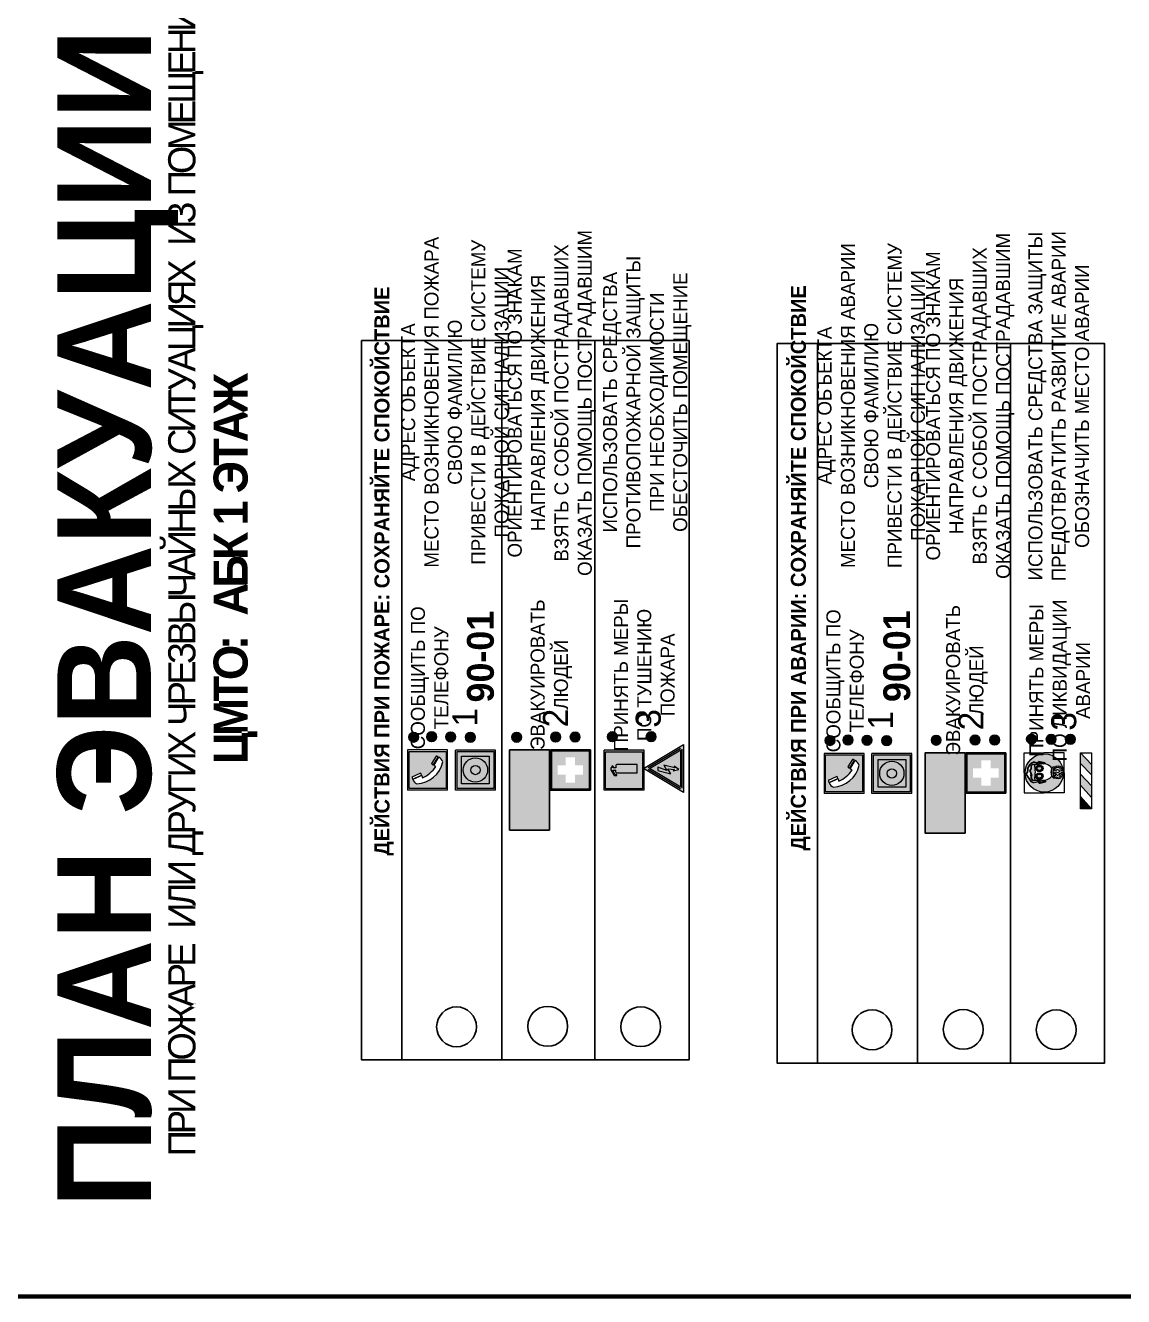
# Model space of a CAD drawing. Header units: millimetres. Extents: x 13810 to 67229, y 12374 to 21950.
# Drawn here: x 40323.4 to 40542.9, y 19087 to 19341 of the extents above; entities that cross this region are included whole.
import ezdxf

# ---------------------------------------------------------------- set-up
doc = ezdxf.new("R2010")
doc.units = ezdxf.units.MM
doc.styles.add('обычный', font='arial.ttf')

# ---------------------------------------------------------------- blocks, each defined once
blk = doc.blocks.new('A$C3E6D3DDE')
at = {"lineweight": 5}
h = blk.add_hatch(color=40, dxfattribs=at)
h.paths.add_polyline_path([(24.1, 1.45), (16.46, -11.35), (31.74, -11.35)])
h.paths.add_polyline_path([(24.09, -0.46), (30.03, -10.41), (18.14, -10.41)], flags=16)
h.paths.add_polyline_path([(24.54, -3.08), (23.41, -6.02), (25.13, -5.01), (24.33, -8.5), (24.82, -8.27), (23.79, -9.86), (23.4, -8.04), (23.8, -8.43), (24.04, -6.29), (22.39, -7.25), (23.44, -3.08)], flags=0)
h = blk.add_hatch(color=256, dxfattribs=at)
h.paths.add_polyline_path([(24.37, 0.03, 0.567511), (23.82, 0.03), (17.59, -10.4, 0.582454), (17.86, -10.88), (30.32, -10.88, 0.582149), (30.6, -10.4)])
h.paths.add_polyline_path([(24.09, -0.46), (18.14, -10.41), (30.03, -10.41)], flags=16)
h.paths.add_polyline_path([(24.54, -3.08), (23.41, -6.02), (25.13, -5.01), (24.33, -8.5), (24.82, -8.27), (23.79, -9.86), (23.4, -8.04), (23.8, -8.43), (24.04, -6.29), (22.39, -7.25), (23.44, -3.08)], flags=0)
h = blk.add_hatch(color=40, dxfattribs=at)
h.paths.add_polyline_path([(24.09, -0.46), (18.14, -10.41), (30.03, -10.41)])
h.paths.add_polyline_path([(24.82, -8.27), (23.79, -9.86), (23.4, -8.04), (23.8, -8.43), (24.04, -6.29), (22.39, -7.25), (23.44, -3.08), (24.54, -3.08), (23.41, -6.02), (25.13, -5.01), (24.33, -8.5)], flags=16)
at = {"color": 40, "lineweight": 5}
for p, q in [((16.46, -11.35), (24.1, 1.45)), ((24.1, 1.45), (31.74, -11.35))]:
    blk.add_line(p, q, dxfattribs=at)
at = {"lineweight": 5}
for p, q in [((17.59, -10.4), (23.82, 0.03)), ((24.37, 0.03), (30.6, -10.4)), ((18.14, -10.41), (24.09, -0.46)), ((23.44, -3.08), (22.39, -7.25)), ((23.41, -6.02), (24.54, -3.08)), ((24.54, -3.08), (23.44, -3.08)), ((24.09, -0.46), (30.03, -10.41)), ((22.39, -7.25), (24.04, -6.29)), ((23.8, -8.43), (23.4, -8.04)), ((23.4, -8.04), (23.79, -9.86)), ((25.13, -5.01), (23.41, -6.02)), ((24.04, -6.29), (23.8, -8.43)), ((24.33, -8.5), (25.13, -5.01)), ((17.86, -10.88), (30.32, -10.88)), ((18.14, -10.41), (30.03, -10.41)), ((23.79, -9.86), (24.82, -8.27)), ((24.82, -8.27), (24.33, -8.5))]:
    blk.add_line(p, q, dxfattribs=at)
at = {"color": 50, "lineweight": 5}
blk.add_line((31.74, -11.35), (16.46, -11.35), dxfattribs=at)
blk = doc.blocks.new('A$C456E1F9C')
at = {"lineweight": 5}
h = blk.add_hatch(color=242, dxfattribs=at)
h.paths.add_polyline_path([(0.51, -1.47), (0.51, -13.26), (12.29, -13.26), (12.29, -1.47)])
h.paths.add_polyline_path([(5.42, -4.95, -0.254479), (4.78, -5.4), (3.52, -2.53, -0.209735), (4.23, -2.4)], flags=16)
h.paths.add_polyline_path([(8.53, -8.6), (10.87, -10.17), (10.54, -10.76), (8.03, -9.13, -0.192251)], flags=16)
h.paths.add_polyline_path([(4.61, -5.49, 0.005518), (3.87, -5.72, 0.128647), (7.49, -10.01, 0.00809), (7.83, -9.33), (10.47, -10.97, -0.16736), (8.99, -12.25, -0.327862), (1.95, -3.95, -0.166952), (3.36, -2.62)], flags=16)
at = {"color": 242, "lineweight": 5}
for p, q in [((0, -13.77), (0, -0.97)), ((12.8, -0.97), (0, -0.97)), ((4.61, -5.49), (3.36, -2.62)), ((3.52, -2.53), (4.78, -5.4)), ((4.23, -2.4), (5.42, -4.95)), ((12.8, -13.77), (12.8, -0.97)), ((7.83, -9.33), (10.47, -10.97)), ((8.03, -9.13), (10.54, -10.76)), ((10.81, -10.12), (8.53, -8.6)), ((10.54, -10.76), (10.8, -10.3)), ((10.8, -10.3), (10.81, -10.12)), ((0, -13.77), (12.8, -13.77))]:
    blk.add_line(p, q, dxfattribs=at)
blk.add_lwpolyline([(0.51, -1.47), (12.29, -1.47), (12.29, -13.26), (0.51, -13.26)], close=True, dxfattribs=at)
for centre, radius, start, end in [((4.59, -5.34), 2.99, 114.2845, 152.1974), ((11.12, -3.31), 9.19, 183.9915, 256.6009), ((4.02, -3.27), 0.891, 76.3284, 123.7092), ((14.98, -39.1), 35.17, 107.1487, 108.4135), ((13.86, -0.94), 11.08, 205.5536, 234.8762), ((4.68, -4.59), 0.824, 276.9621, 334.0723), ((-13.31, 0.8), 23.44, 332.5487, 334.4027), ((8.94, -9.5), 0.989, 114.4092, 157.9388), ((7.87, -9.46), 3, 291.9291, 329.9329)]:
    blk.add_arc(centre, radius, start, end, dxfattribs=at)
blk = doc.blocks.new('A$C54414219')
at = {"true_color": 0xffffff}
h = blk.add_hatch(color=7, dxfattribs=at)
h.paths.add_polyline_path([(2.39, -9.45), (2.39, -18.3), (11.23, -18.3), (11.23, -9.45)], flags=0)
h.paths.add_polyline_path([(10.71, -13.87, -1), (2.92, -13.87, -1)], flags=0)
h.paths.add_polyline_path([(8.3, -13.87, -1), (5.33, -13.87, -1)], flags=0)
h.paths.add_polyline_path([(0.41, -7.47), (0.41, -20.27), (13.21, -20.27), (13.21, -7.47)])
h.paths.add_polyline_path([(0.92, -19.77), (12.71, -19.77), (12.71, -7.98), (0.92, -7.98)], flags=16)
h.paths.add_polyline_path([(11.23, -9.45), (11.23, -18.3), (2.39, -18.3), (2.39, -9.45)], flags=0)
at = {"lineweight": 5}
h = blk.add_hatch(color=242, dxfattribs=at)
h.paths.add_polyline_path([(12.71, -7.98), (0.92, -7.98), (0.92, -19.77), (12.71, -19.77)])
h.paths.add_polyline_path([(11.23, -18.3), (2.39, -18.3), (2.39, -9.45), (11.23, -9.45)], flags=16)
h.paths.add_polyline_path([(10.71, -13.87, -1), (2.92, -13.87, -1)], flags=0)
h.paths.add_polyline_path([(8.3, -13.87, -1), (5.33, -13.87, -1)], flags=0)
at = {"true_color": 0xffffff}
h = blk.add_hatch(color=7, dxfattribs=at)
h.paths.add_polyline_path([(2.39, -9.45), (2.39, -18.3), (11.23, -18.3), (11.23, -9.45)])
h.paths.add_polyline_path([(10.71, -13.87, -1), (2.92, -13.87, -1)], flags=16)
h.paths.add_polyline_path([(8.3, -13.87, -1), (5.33, -13.87, -1)], flags=0)
at = {"lineweight": 5}
h = blk.add_hatch(color=242, dxfattribs=at)
h.paths.add_polyline_path([(2.92, -13.87, 1), (10.71, -13.87, 1)])
h.paths.add_polyline_path([(8.3, -13.87, -1), (5.33, -13.87, -1)], flags=16)
at = {"color": 242, "lineweight": 5}
for p, q in [((0.41, -20.27), (0.41, -7.47)), ((0.41, -7.47), (13.21, -7.47)), ((0.41, -7.47), (13.21, -7.47)), ((13.21, -20.27), (13.21, -7.47)), ((0.41, -20.27), (13.21, -20.27))]:
    blk.add_line(p, q, dxfattribs=at)
for points in [[(0.92, -7.98), (12.71, -7.98), (12.71, -19.77), (0.92, -19.77)], [(2.39, -9.45), (11.23, -9.45), (11.23, -18.3), (2.39, -18.3)]]:
    blk.add_lwpolyline(points, close=True, dxfattribs=at)
for radius in [3.89, 1.49]:
    blk.add_circle((6.81, -13.87), radius, dxfattribs=at)
blk = doc.blocks.new('A$C32E8229D')
at = {"true_color": 0xffffff}
blk.add_hatch(color=7, dxfattribs=at).paths.add_polyline_path([(0, 0), (0, -8), (16, -8), (16, 0)])
h = blk.add_hatch(color=126)
h.paths.add_polyline_path([(0.2, -0.2), (15.8, -0.2), (15.8, -7.8), (0.2, -7.8)])
h.paths.add_polyline_path([(13.49, -2.05), (12.08, -2.05), (11.37, -2.63, 0.162397), (11.29, -2.84), (11.29, -3.63), (10.35, -3.63), (10.35, -4.05), (11.68, -4.05), (11.68, -3.48), (12.26, -4.28), (11.29, -5.1), (11.29, -6.78), (11.85, -6.78), (11.85, -5.44), (12.8, -4.64), (12.8, -5.94), (14.46, -5.94), (14.46, -5.39), (13.45, -5.39), (13.45, -3.97), (12.46, -2.59), (13.15, -2.59), (13.69, -3.34), (14.18, -3)], flags=16)
h.paths.add_polyline_path([(10.74, -1.82, 1), (11.8, -1.82, 1)], flags=16)
h.paths.add_polyline_path([(9.39, -3.59), (5.99, -3.59), (6.56, -3.03), (5.91, -3.03), (5.1, -3.83), (5.91, -4.64), (6.56, -4.64), (5.99, -4.09), (9.39, -4.09)], flags=16)
h.paths.add_polyline_path([(4.29, -1.08), (1.72, -1.08), (1.72, -6.6), (4.29, -6.6)], flags=16)
at = {"color": 126}
blk.add_lwpolyline([(16, -8), (0, -8), (0, 0), (16, 0)], close=True, dxfattribs=at)
blk = doc.blocks.new('A$C18900ED3')
h = blk.add_hatch(color=126)
h.paths.add_polyline_path([(-0.18, -0.18), (-7.02, -0.18), (-7.02, -7.02), (-0.18, -7.02)])
h.paths.add_polyline_path([(-5.89, -4.46), (-5.89, -2.77), (-4.46, -2.77), (-4.46, -1.31), (-2.77, -1.31), (-2.77, -2.77), (-1.33, -2.77), (-1.33, -4.46), (-2.77, -4.46), (-2.77, -5.89), (-4.46, -5.89), (-4.46, -4.46)], flags=16)
at = {"color": 126}
for p, q in [((-7.2, 0), (-7.2, -7.2)), ((0, 0), (-7.2, 0)), ((0, -7.2), (0, 0)), ((-7.02, -7.02), (-7.02, -0.18)), ((-7.02, -0.18), (-0.18, -0.18)), ((-0.18, -0.18), (-0.18, -7.02)), ((-7.2, -7.2), (0, -7.2)), ((-0.18, -7.02), (-7.02, -7.02))]:
    blk.add_line(p, q, dxfattribs=at)
blk = doc.blocks.new('A$C3AD82952')
at = {"true_color": 0xf5f5ff}
h = blk.add_hatch(color=7, dxfattribs=at)
h.dxf.hatch_style = 1
h.paths.add_polyline_path([(8.21, 8.73, 0.414214), (7.89, 9.05), (7.22, 9.05), (7.22, 9.92), (7.59, 9.92, 1), (7.57, 10.36), (7.22, 10.36), (7.22, 10.6), (6.43, 10.6), (6.43, 10.36), (6.01, 10.36), (4.74, 9.59), (4.74, 8.69), (4.98, 8.73), (4.98, 9.26), (6.12, 9.91), (6.43, 9.91), (6.43, 9.05), (5.76, 9.05, 0.414214), (5.44, 8.73), (5.44, 2.2), (8.21, 2.2)], flags=0)
h.paths.add_polyline_path([(12.8, 12.8), (0, 12.8), (0, 0), (12.8, 0)])
h.paths.add_polyline_path([(0.51, 12.29), (12.29, 12.29), (12.29, 0.51), (0.51, 0.51)], flags=16)
h.paths.add_polyline_path([(4.74, 9.59), (6.01, 10.36), (6.43, 10.36), (6.43, 10.6), (7.22, 10.6), (7.22, 10.36), (7.59, 10.36, -0.94586), (7.59, 9.92), (7.22, 9.92), (7.22, 9.05), (7.89, 9.05, -0.414214), (8.21, 8.73), (8.21, 2.2), (5.44, 2.2), (5.44, 8.73, -0.414214), (5.76, 9.05), (6.43, 9.05), (6.43, 9.91), (6.12, 9.91), (4.98, 9.26), (4.98, 8.73), (4.74, 8.69)], flags=0)
h = blk.add_hatch(color=242)
h.dxf.hatch_style = 1
h.paths.add_polyline_path([(12.29, 12.29), (0.51, 12.29), (0.51, 0.51), (12.29, 0.51)])
h.paths.add_polyline_path([(4.74, 8.69), (4.74, 9.59), (6.01, 10.36), (6.43, 10.36), (6.43, 10.6), (7.22, 10.6), (7.22, 10.36), (7.59, 10.36, -0.94586), (7.59, 9.92), (7.22, 9.92), (7.22, 9.05), (7.89, 9.05, -0.414214), (8.21, 8.73), (8.21, 2.2), (5.44, 2.2), (5.44, 8.73, -0.414214), (5.76, 9.05), (6.43, 9.05), (6.43, 9.91), (6.12, 9.91), (4.98, 9.26), (4.98, 8.73)], flags=16)
h = blk.add_hatch(color=7, dxfattribs=at)
h.dxf.hatch_style = 1
h.paths.add_polyline_path([(8.21, 8.73, 0.414214), (7.89, 9.05), (7.22, 9.05), (7.22, 9.92), (7.59, 9.92, 1), (7.57, 10.36), (7.22, 10.36), (7.22, 10.6), (6.43, 10.6), (6.43, 10.36), (6.01, 10.36), (4.74, 9.59), (4.74, 8.69), (4.98, 8.73), (4.98, 9.26), (6.12, 9.91), (6.43, 9.91), (6.43, 9.05), (5.76, 9.05, 0.414214), (5.44, 8.73), (5.44, 2.2), (8.21, 2.2)])
at = {"color": 242, "lineweight": 5}
for p, q in [((0, 0), (0, 12.8)), ((0, 12.8), (12.8, 12.8)), ((12.8, 0), (12.8, 12.8)), ((6.01, 10.36), (4.74, 9.59)), ((4.74, 9.59), (4.74, 8.69)), ((4.74, 8.69), (4.98, 8.73)), ((4.98, 9.26), (6.12, 9.91)), ((4.98, 8.73), (4.98, 9.26)), ((5.44, 2.2), (5.44, 8.73)), ((5.76, 9.05), (6.43, 9.05)), ((6.01, 10.36), (6.43, 10.36)), ((6.12, 9.91), (6.43, 9.91)), ((7.22, 10.6), (6.43, 10.6)), ((6.43, 10.6), (6.43, 10.36)), ((6.43, 9.91), (6.43, 9.05)), ((7.22, 10.36), (7.22, 10.6)), ((7.59, 10.36), (7.22, 10.36)), ((7.22, 9.05), (7.22, 9.92)), ((7.59, 9.92), (7.22, 9.92)), ((7.89, 9.05), (7.22, 9.05)), ((8.21, 2.2), (8.21, 8.73)), ((0, 0), (12.8, 0)), ((5.44, 2.2), (8.21, 2.2))]:
    blk.add_line(p, q, dxfattribs=at)
blk.add_lwpolyline([(0.51, 12.29), (12.29, 12.29), (12.29, 0.51), (0.51, 0.51)], close=True, dxfattribs=at)
for centre, radius, start, end in [((5.76, 8.73), 0.32, 90, 180), ((7.58, 10.14), 0.223, 273.1875, 86.8125), ((7.89, 8.73), 0.32, 0, 90)]:
    blk.add_arc(centre, radius, start, end, dxfattribs=at)
blk = doc.blocks.new('A$C38D26F80')
h = blk.add_hatch(color=5)
h.dxf.hatch_style = 1
h.paths.add_polyline_path([(-8.77, -4.48, 1), (-0.19, -4.48, 1)])
h.paths.add_polyline_path([(-6.75, -3.58), (-6.75, -3.31), (-6.62, -3.22), (-6.5, -3.22), (-6.42, -3.3), (-6.39, -3.28), (-6.59, -2.23), (-6.59, -2.01), (-6.38, -1.58), (-4.76, -0.4), (-4.13, -0.79, -0.362848), (-2.1, -2.1, -0.201049), (-2.17, -2.48, 0.085434), (-2.26, -3.13), (-1.9, -3.16), (-2.25, -4.7), (-2.4, -4.59), (-2.43, -4.34), (-2.36, -4.34), (-2.14, -3.34), (-2.47, -3.42), (-2.58, -1.95), (-2.77, -1.58), (-3.58, -1.52), (-3.92, -1.26), (-5.05, -1.73), (-4.87, -1.39), (-5.41, -1.6), (-5.41, -1.46), (-6.13, -1.87), (-6.18, -3.5), (-6.56, -3.47), (-6.37, -4.59), (-6.16, -4.43), (-6.16, -4.66), (-6.36, -4.79), (-6.37, -4.8), (-6.51, -4.76)], flags=16)
h.paths.add_polyline_path([(-6.51, -4.76), (-6.36, -4.79), (-6.37, -4.8)], flags=0)
h.paths.add_polyline_path([(-5.92, -2.34, 0.089508), (-2.67, -2.35), (-2.48, -3.88, -0.268602), (-3.4, -6.18, 0.262449), (-5.2, -6.18, -0.268602), (-6.11, -3.88)], flags=16)
edge = h.paths.add_edge_path(flags=16)
edge.add_ellipse((-5.19, -3.41), major_axis=(0, 0.842), ratio=0.848992, start_angle=0, end_angle=360)
edge = h.paths.add_edge_path(flags=0)
edge.add_ellipse((-5.19, -3.39), major_axis=(0, 0.665), ratio=0.853798, start_angle=0, end_angle=360)
edge = h.paths.add_edge_path(flags=0)
edge.add_ellipse((-5.19, -3.4), major_axis=(0, 0.528), ratio=0.864094, start_angle=0, end_angle=360)
edge = h.paths.add_edge_path(flags=16)
edge.add_ellipse((-3.47, -3.4), major_axis=(0, 0.842), ratio=0.848992, start_angle=0, end_angle=360)
h.paths.add_polyline_path([(-3.13, -6.45), (-3.13, -6.84, 0.383174), (-5.57, -6.85), (-5.57, -6.49, -0.369952)], flags=16)
edge = h.paths.add_edge_path(flags=0)
edge.add_ellipse((-3.47, -3.39), major_axis=(0, 0.665), ratio=0.853798, start_angle=0, end_angle=360)
edge = h.paths.add_edge_path(flags=0)
edge.add_ellipse((-3.47, -3.4), major_axis=(0, 0.528), ratio=0.864094, start_angle=0, end_angle=360)
edge = h.paths.add_edge_path(flags=16)
edge.add_ellipse((-4.34, -7.57), major_axis=(-1.48, 0), ratio=0.744955, start_angle=0, end_angle=360)
h.paths.add_polyline_path([(-5.01, -6.85, -1), (-5.15, -6.85, -1)], flags=0)
h.paths.add_polyline_path([(-5.33, -7.14, -1), (-5.47, -7.14, -1)], flags=0)
h.paths.add_polyline_path([(-4.61, -6.71, -1), (-4.74, -6.71, -1)], flags=16)
h.paths.add_polyline_path([(-5.43, -7.51, -1), (-5.57, -7.51, -1)], flags=0)
h.paths.add_polyline_path([(-4.26, -6.67, -1), (-4.4, -6.67, -1)], flags=16)
h.paths.add_polyline_path([(-4.74, -7.14, -1), (-4.88, -7.14, -1)], flags=0)
h.paths.add_polyline_path([(-4.93, -7.43, -1), (-5.07, -7.43, -1)], flags=0)
h.paths.add_polyline_path([(-4.41, -7.07, -1), (-4.54, -7.07, -1)], flags=0)
h.paths.add_polyline_path([(-5.33, -7.87, -1), (-5.46, -7.87, -1)], flags=0)
h.paths.add_polyline_path([(-3.8, -6.71, -1), (-3.94, -6.71, -1)], flags=16)
h.paths.add_polyline_path([(-4.85, -7.78, -1), (-4.98, -7.78, -1)], flags=0)
h.paths.add_polyline_path([(-3.96, -7.14, -1), (-4.1, -7.14, -1)], flags=0)
h.paths.add_polyline_path([(-4.33, -7.53, -1), (-4.47, -7.53, -1)], flags=0)
h.paths.add_polyline_path([(-5.09, -8.12, -1), (-5.23, -8.12, -1)], flags=0)
h.paths.add_polyline_path([(-3.5, -6.94, -1), (-3.64, -6.94, -1)], flags=0)
h.paths.add_polyline_path([(-4.54, -7.97, -1), (-4.68, -7.97, -1)], flags=0)
h.paths.add_polyline_path([(-3.66, -7.39, -1), (-3.8, -7.39, -1)], flags=0)
h.paths.add_polyline_path([(-4.73, -8.35, -1), (-4.86, -8.35, -1)], flags=0)
h.paths.add_polyline_path([(-4.09, -7.96, -1), (-4.23, -7.96, -1)], flags=0)
h.paths.add_polyline_path([(-3.77, -7.74, -1), (-3.91, -7.74, -1)], flags=0)
h.paths.add_polyline_path([(-3.22, -7.27, -1), (-3.35, -7.27, -1)], flags=0)
h.paths.add_polyline_path([(-4.34, -8.4, -1), (-4.47, -8.4, -1)], flags=0)
h.paths.add_polyline_path([(-3.16, -7.61, -1), (-3.3, -7.61, -1)], flags=0)
h.paths.add_polyline_path([(-3.9, -8.35, -1), (-4.04, -8.35, -1)], flags=0)
h.paths.add_polyline_path([(-3.32, -7.91, -1), (-3.46, -7.91, -1)], flags=0)
h.paths.add_polyline_path([(-3.55, -8.23, -1), (-3.69, -8.23, -1)], flags=0)
at = {"color": 5, "lineweight": 5}
for p, q in [((-4.48, 0), (-8.96, 0)), ((-8.96, 0), (-8.96, -4.48)), ((-4.48, 0), (0, 0)), ((0, 0), (0, -4.48)), ((-6.59, -2.01), (-6.38, -1.58)), ((-6.59, -2.23), (-6.59, -2.01)), ((-6.39, -3.28), (-6.59, -2.23)), ((-6.38, -1.58), (-4.76, -0.4)), ((-6.13, -1.87), (-6.18, -3.5)), ((-5.41, -1.46), (-6.13, -1.87)), ((-5.92, -2.34), (-6.11, -3.88)), ((-4.87, -1.39), (-5.41, -1.6)), ((-5.41, -1.6), (-5.41, -1.46)), ((-3.92, -1.26), (-5.05, -1.73)), ((-5.05, -1.73), (-4.87, -1.39)), ((-4.76, -0.4), (-4.13, -0.79)), ((-3.58, -1.52), (-3.92, -1.26)), ((-2.77, -1.58), (-3.58, -1.52)), ((-2.58, -1.95), (-2.77, -1.58)), ((-2.67, -2.34), (-2.48, -3.88)), ((-2.47, -3.42), (-2.58, -1.95)), ((-8.96, -8.96), (-8.96, -4.48)), ((-6.75, -3.31), (-6.62, -3.22)), ((-6.75, -3.58), (-6.75, -3.31)), ((-6.51, -4.76), (-6.75, -3.58)), ((-6.62, -3.22), (-6.5, -3.22)), ((-6.18, -3.5), (-6.56, -3.47)), ((-6.56, -3.47), (-6.37, -4.59)), ((-6.37, -4.8), (-6.51, -4.76)), ((-6.5, -3.22), (-6.42, -3.3)), ((-6.42, -3.3), (-6.39, -3.28)), ((-6.37, -4.59), (-6.16, -4.43)), ((-6.16, -4.66), (-6.37, -4.8)), ((-6.16, -4.43), (-6.16, -4.66)), ((-2.14, -3.34), (-2.47, -3.42)), ((-2.43, -4.34), (-2.4, -4.59)), ((-2.43, -4.34), (-2.36, -4.34)), ((-2.4, -4.59), (-2.25, -4.7)), ((-2.36, -4.34), (-2.14, -3.34)), ((-1.9, -3.16), (-2.26, -3.13)), ((-2.25, -4.7), (-1.9, -3.16)), ((0, -8.96), (0, -4.48)), ((-5.57, -6.49), (-5.57, -6.85)), ((-3.13, -6.45), (-3.13, -6.84)), ((-4.48, -8.96), (-8.96, -8.96)), ((-4.48, -8.96), (0, -8.96))]:
    blk.add_line(p, q, dxfattribs=at)
at = {"color": 5}
for p, q in [((-6.59, -2.01), (-6.38, -1.58)), ((-6.59, -2.23), (-6.59, -2.01)), ((-6.39, -3.28), (-6.59, -2.23)), ((-6.38, -1.58), (-4.76, -0.4)), ((-6.13, -1.87), (-6.18, -3.5)), ((-5.41, -1.46), (-6.13, -1.87)), ((-4.87, -1.39), (-5.41, -1.6)), ((-5.41, -1.6), (-5.41, -1.46)), ((-3.92, -1.26), (-5.05, -1.73)), ((-5.05, -1.73), (-4.87, -1.39)), ((-4.76, -0.4), (-4.13, -0.79)), ((-3.58, -1.52), (-3.92, -1.26)), ((-2.77, -1.58), (-3.58, -1.52)), ((-2.58, -1.95), (-2.77, -1.58)), ((-2.47, -3.42), (-2.58, -1.95)), ((-6.75, -3.31), (-6.62, -3.22)), ((-6.75, -3.58), (-6.75, -3.31)), ((-6.51, -4.76), (-6.75, -3.58)), ((-6.62, -3.22), (-6.5, -3.22)), ((-6.18, -3.5), (-6.56, -3.47)), ((-6.56, -3.47), (-6.37, -4.59)), ((-6.37, -4.8), (-6.51, -4.76)), ((-6.36, -4.79), (-6.51, -4.76)), ((-6.5, -3.22), (-6.42, -3.3)), ((-6.42, -3.3), (-6.39, -3.28)), ((-6.37, -4.59), (-6.16, -4.43)), ((-6.16, -4.66), (-6.37, -4.8)), ((-6.16, -4.66), (-6.36, -4.79)), ((-6.16, -4.43), (-6.16, -4.66)), ((-2.14, -3.34), (-2.47, -3.42)), ((-2.4, -4.59), (-2.43, -4.34)), ((-2.43, -4.34), (-2.36, -4.34)), ((-2.25, -4.7), (-2.4, -4.59)), ((-2.36, -4.34), (-2.14, -3.34)), ((-2.26, -3.13), (-1.9, -3.16)), ((-1.9, -3.16), (-2.25, -4.7))]:
    blk.add_line(p, q, dxfattribs=at)
at = {"color": 5, "lineweight": 5}
for centre, radius in [((-4.48, -4.48), 4.29), ((-5.5, -7.51), 0.0678), ((-5.4, -7.14), 0.0678), ((-5.4, -7.87), 0.0678), ((-5.16, -8.12), 0.0678), ((-5.08, -6.85), 0.0678), ((-5, -7.43), 0.0678), ((-4.91, -7.78), 0.0678), ((-4.81, -7.14), 0.0678), ((-4.79, -8.35), 0.0678), ((-4.67, -6.71), 0.0678), ((-4.61, -7.97), 0.0678), ((-4.47, -7.07), 0.0678), ((-4.4, -7.53), 0.0678), ((-4.4, -8.4), 0.0678), ((-4.33, -6.67), 0.0678), ((-4.16, -7.96), 0.0678), ((-4.03, -7.14), 0.0678), ((-3.97, -8.35), 0.0678), ((-3.87, -6.71), 0.0678), ((-3.84, -7.74), 0.0678), ((-3.73, -7.39), 0.0678), ((-3.62, -8.23), 0.0678), ((-3.57, -6.94), 0.0678), ((-3.39, -7.91), 0.0678), ((-3.28, -7.27), 0.0678), ((-3.23, -7.61), 0.0678)]:
    blk.add_circle(centre, radius, dxfattribs=at)
for centre, radius, start, end in [((-4.28, 6.66), 9.15, 259.6987, 280.1569), ((-0.47, -3.05), 1.79, 161.5846, 182.4584), ((-2.6, -2.2), 0.513, 326.4781, 11.7739), ((-3.66, -4.24), 2.47, 171.573, 231.7124), ((-4.93, -4.24), 2.47, 308.2876, 8.427), ((-4.33, -7.88), 1.87, 50.358, 131.5662), ((-4.34, -8.2), 1.82, 48.4943, 132.3565), ((-4.3, -7.78), 1.83, 60.5889, 119.4111)]:
    blk.add_arc(centre, radius, start, end, dxfattribs=at)
at = {"color": 5}
for centre, radius, start, end in [((-3.89, -2.66), 1.88, 17.387, 97.1599), ((-0.35, -3.07), 1.91, 162.2553, 181.7878), ((-2.6, -2.2), 0.511, 326.3906, 11.8614)]:
    blk.add_arc(centre, radius, start, end, dxfattribs=at)
at = {"color": 5, "lineweight": 5}
for centre, major_axis, ratio in [((-5.19, -3.41), (0, 0.842), 0.848992), ((-5.19, -3.39), (0, 0.665), 0.853798), ((-3.47, -3.4), (0, 0.842), 0.848992), ((-3.47, -3.39), (0, 0.665), 0.853798), ((-5.19, -3.4), (0, 0.528), 0.864094), ((-3.47, -3.4), (0, 0.528), 0.864094), ((-4.34, -7.57), (-1.48, 0), 0.744955)]:
    blk.add_ellipse(centre, major_axis=major_axis, ratio=ratio, dxfattribs=at)
blk = doc.blocks.new('A$C47DD6509')
at = {"lineweight": 5}
for points in [[(-8.69, 0), (-11.19, 0), (-11.19, -2.22)], [(-4.22, 0), (-6.45, 0), (-8.91, -2.22), (-6.61, -2.22)], [(0, 0), (-2.09, 0), (-4.36, -2.22), (-2.29, -2.22)]]:
    blk.add_hatch(color=242, dxfattribs=at).paths.add_polyline_path(points)
at = {"color": 242, "lineweight": 5}
for p, q in [((-11.19, -2.22), (-8.69, 0)), ((-11.19, -2.22), (-11.19, 0)), ((-11.19, 0), (-8.69, 0)), ((-11.19, 0), (0, 0)), ((-8.91, -2.22), (-6.45, 0)), ((-6.61, -2.22), (-4.22, 0)), ((-4.36, -2.22), (-2.09, 0)), ((-2.29, -2.22), (0, 0)), ((0, 0), (0, -2.22)), ((0, -2.22), (-11.19, -2.22))]:
    blk.add_line(p, q, dxfattribs=at)

msp = doc.modelspace()

# ---------------------------------------------------------------- hatches: boundary and pattern name
at = {"lineweight": 0}
h = msp.add_hatch(color=256, dxfattribs=at)
h.dxf.hatch_style = 1
h.paths.add_polyline_path([(40401.01, 19199.75, 1), (40401.01, 19197.82, 1)])
h = msp.add_hatch(color=256, dxfattribs=at)
h.dxf.hatch_style = 1
h.paths.add_polyline_path([(40404.59, 19199.86, 1), (40404.59, 19197.92, 1)])
h = msp.add_hatch(color=256, dxfattribs=at)
h.dxf.hatch_style = 1
h.paths.add_polyline_path([(40408.4, 19199.82, 1), (40408.4, 19197.89, 1)])
h = msp.add_hatch(color=256, dxfattribs=at)
h.dxf.hatch_style = 1
h.paths.add_polyline_path([(40412.33, 19199.73, 1), (40412.33, 19197.8, 1)])
h = msp.add_hatch(color=256, dxfattribs=at)
h.dxf.hatch_style = 1
h.paths.add_polyline_path([(40421.6, 19199.75, 1), (40421.6, 19197.82, 1)])
h = msp.add_hatch(color=256, dxfattribs=at)
h.dxf.hatch_style = 1
h.paths.add_polyline_path([(40429.38, 19199.79, 1), (40429.38, 19197.86, 1)])
h = msp.add_hatch(color=256, dxfattribs=at)
h.dxf.hatch_style = 1
h.paths.add_polyline_path([(40433.28, 19199.78, 1), (40433.28, 19197.85, 1)])
h = msp.add_hatch(color=256, dxfattribs=at)
h.dxf.hatch_style = 1
h.paths.add_polyline_path([(40440.7, 19199.84, 1), (40440.7, 19197.91, 1)])
h = msp.add_hatch(color=256, dxfattribs=at)
h.dxf.hatch_style = 1
h.paths.add_polyline_path([(40448.47, 19199.84, 1), (40448.47, 19197.91, 1)])
h = msp.add_hatch(color=256, dxfattribs=at)
h.dxf.hatch_style = 1
h.paths.add_polyline_path([(40484.23, 19199.08, 1), (40484.23, 19197.15, 1)])
h = msp.add_hatch(color=256, dxfattribs=at)
h.dxf.hatch_style = 1
h.paths.add_polyline_path([(40487.82, 19199.19, 1), (40487.82, 19197.26, 1)])
h = msp.add_hatch(color=256, dxfattribs=at)
h.dxf.hatch_style = 1
h.paths.add_polyline_path([(40491.63, 19199.15, 1), (40491.63, 19197.22, 1)])
h = msp.add_hatch(color=256, dxfattribs=at)
h.dxf.hatch_style = 1
h.paths.add_polyline_path([(40495.56, 19199.07, 1), (40495.56, 19197.14, 1)])
h = msp.add_hatch(color=256, dxfattribs=at)
h.dxf.hatch_style = 1
h.paths.add_polyline_path([(40505.44, 19199.15, 1), (40505.44, 19197.22, 1)])
h = msp.add_hatch(color=256, dxfattribs=at)
h.dxf.hatch_style = 1
h.paths.add_polyline_path([(40513.22, 19199.19, 1), (40513.22, 19197.26, 1)])
h = msp.add_hatch(color=256, dxfattribs=at)
h.dxf.hatch_style = 1
h.paths.add_polyline_path([(40517.13, 19199.18, 1), (40517.13, 19197.25, 1)])
h = msp.add_hatch(color=256, dxfattribs=at)
h.dxf.hatch_style = 1
h.paths.add_polyline_path([(40524.48, 19199.34, 1), (40524.48, 19197.41, 1)])
h = msp.add_hatch(color=256, dxfattribs=at)
h.dxf.hatch_style = 1
h.paths.add_polyline_path([(40528.42, 19199.34, 1), (40528.42, 19197.41, 1)])
h = msp.add_hatch(color=256, dxfattribs=at)
h.dxf.hatch_style = 1
h.paths.add_polyline_path([(40532.26, 19199.34, 1), (40532.26, 19197.41, 1)])

# ---------------------------------------------------------------- linework, layer by layer
at = {"color": 2, "lineweight": 100}
msp.add_lwpolyline([(40312.67, 19481.99), (40912.67, 19481.99), (40912.67, 19086.99), (40312.67, 19086.99)], close=True, dxfattribs=at)
for points in [[(40398.65, 19134.28), (40398.65, 19278.04), (40390.6, 19278.04), (40390.6, 19134.28)], [(40398.65, 19134.28), (40398.65, 19278.04), (40456.05, 19278.04), (40456.05, 19134.28)], [(40481.7, 19133.67), (40481.7, 19277.44), (40473.65, 19277.44), (40473.65, 19133.67)], [(40481.7, 19133.67), (40481.7, 19277.44), (40539.1, 19277.44), (40539.1, 19133.67)]]:
    msp.add_lwpolyline(points, close=True)
for points in [[(40418.65, 19192.69), (40418.65, 19134.28), (40418.65, 19278.04)], [(40437.22, 19192.69), (40437.22, 19134.28), (40437.22, 19278.04)], [(40501.69, 19192.09), (40501.69, 19133.67), (40501.69, 19277.44)], [(40520.27, 19192.09), (40520.27, 19133.67), (40520.27, 19277.44)]]:
    msp.add_lwpolyline(points)
for centre, radius in [((40401.01, 19198.79), 0.966), ((40404.59, 19198.89), 0.966), ((40408.4, 19198.85), 0.966), ((40412.33, 19198.77), 0.966), ((40421.6, 19198.78), 0.966), ((40429.38, 19198.82), 0.966), ((40433.28, 19198.81), 0.966), ((40440.7, 19198.87), 0.966), ((40448.47, 19198.88), 0.966), ((40484.23, 19198.12), 0.966), ((40487.82, 19198.22), 0.966), ((40491.63, 19198.18), 0.966), ((40495.56, 19198.1), 0.966), ((40505.44, 19198.19), 0.966), ((40513.22, 19198.23), 0.966), ((40517.13, 19198.22), 0.966), ((40524.48, 19198.38), 0.966), ((40528.42, 19198.37), 0.966), ((40532.26, 19198.37), 0.966), ((40409.57, 19140.9), 3.98), ((40427.8, 19141), 3.98), ((40446.38, 19140.93), 3.98), ((40492.62, 19140.3), 3.98), ((40510.85, 19140.39), 3.98), ((40529.43, 19140.33), 3.98)]:
    msp.add_circle(centre, radius)

# ---------------------------------------------------------------- block references
at = {"rotation": 90}
for name, p, xscale, yscale, zscale in [('A$C456E1F9C', (40399.19, 19188.23), 0.625, 0.625, 0.625), ('A$C54414219', (40404.68, 19187.97), 0.625, 0.625, 0.625), ('A$C18900ED3', (40428.32, 19196.23), 1.111111111007631, 1.111111111007631, 1.111111111007631), ('A$C3AD82952', (40447.06, 19188.18), 0.625, 0.625, 0.625), ('A$C3E6D3DDE', (40447.87, 19177.47), 0.625, 0.625, 0.625), ('A$C456E1F9C', (40482.42, 19187.56), 0.625, 0.625, 0.625), ('A$C54414219', (40487.91, 19187.3), 0.625, 0.625, 0.625), ('A$C18900ED3', (40511.37, 19195.63), 1.111111111007631, 1.111111111007631, 1.111111111007631), ('A$C38D26F80', (40523.04, 19195.65), 0.8928571427240968, 0.8928571427240968, 0.8928571427240968)]:
    msp.add_blockref(name, p, dxfattribs=dict(at, xscale=xscale, yscale=yscale, zscale=zscale))
at = {"xscale": -1, "rotation": 90}
for p in [(40420.17, 19196.23), (40503.22, 19195.63)]:
    msp.add_blockref('A$C32E8229D', p, dxfattribs=at)
at = {"color": 242, "true_color": 0xc1121c, "rotation": 90}
msp.add_blockref('A$C47DD6509', (40534.26, 19195.65), dxfattribs=at)

# ---------------------------------------------------------------- texts
at = {"color": 0, "lineweight": 0, "insert": (40351.79, 19231.85), "char_height": 6.8, "width": 381.8334, "attachment_point": 5, "rotation": 90, "style": 'обычный'}
msp.add_mtext('{\\fArial Black|b1|i0|c204|p34;\\H2x;\\T0.85;  \\fArial Narrow|b0|i0|c204|p34;\\H0.8x;\\W0.9;\\P\\fProxima Nova Rg|b0|i0|c204|p2;\\H0.5x;\\W1;\\C256;ПРИ ПОЖАРЕ  ИЛИ ДРУГИХ ЧРЕЗВЫЧАЙНЫХ СИТУАЦИЯХ  ИЗ ПОМЕЩЕНИЙ \\fProxima Nova Rg|b1|i0|c204|p2;\\H1.25x;\\PЦМТО:  АБК 1 ЭТАЖ }', dxfattribs=at)
at = {"lineweight": 0, "rotation": 90, "style": 'обычный'}
for s, insert, char_height, width, attachment_point in [('{\\fProxima Nova Rg|b1|i0|c204|p2;ПЛАН ЭВАКУАЦИИ}', (40329.78, 19104.72), 18.7, 419.8066, 1), ('\\pi-8.4,l8.4,t8.4;{\\fProxima Nova Rg|b0|i0|c204|p2;АДРЕС ОБЪЕКТА\\PМЕСТО ВОЗНИКНОВЕНИЯ ПОЖАРА \\PСВОЮ ФАМИЛИЮ\\PПРИВЕСТИ В ДЕЙСТВИЕ СИСТЕМУ \\PПОЖАРНОЙ СИГНАЛИЗАЦИИ}', (40409.64, 19265.73), 2.8, 126.6484, 5), ('\\pi-8.4,l8.4,t8.4;{\\fProxima Nova Rg|b0|i0|c204|p2;ОРИЕНТИРОВАТЬСЯ ПО ЗНАКАМ \\PНАПРАВЛЕНИЯ ДВИЖЕНИЯ\\PВЗЯТЬ С СОБОЙ ПОСТРАДАВШИХ\\PОКАЗАТЬ ПОМОЩЬ ПОСТРАДАВШИМ}', (40428.61, 19265.59), 2.8, 126.6484, 5), ('\\pi-8.4,l8.4,t8.4;{\\fProxima Nova Rg|b0|i0|c204|p2;ОРИЕНТИРОВАТЬСЯ ПО ЗНАКАМ \\PНАПРАВЛЕНИЯ ДВИЖЕНИЯ\\PВЗЯТЬ С СОБОЙ ПОСТРАДАВШИХ\\PОКАЗАТЬ ПОМОЩЬ ПОСТРАДАВШИМ}', (40512.23, 19265), 2.8, 126.6484, 5), ('\\pi-8.4,l8.4,t8.4;{\\fProxima Nova Rg|b0|i0|c204|p2;ИСПОЛЬЗОВАТЬ СРЕДСТВА ЗАЩИТЫ \\PПРЕДОТВРАТИТЬ РАЗВИТИЕ АВАРИИ\\PОБОЗНАЧИТЬ МЕСТО АВАРИИ}', (40529.96, 19264.94), 2.8, 126.6484, 5), ('\\pi-8.4,l8.4,t8.4;{\\fProxima Nova Rg|b0|i0|c204|p2;АДРЕС ОБЪЕКТА\\PМЕСТО ВОЗНИКНОВЕНИЯ АВАРИИ\\PСВОЮ ФАМИЛИЮ\\PПРИВЕСТИ В ДЕЙСТВИЕ СИСТЕМУ \\PПОЖАРНОЙ СИГНАЛИЗАЦИИ}', (40492.86, 19265.07), 2.8, 126.6484, 5), ('\\pi-8.4,l8.4,t8.4;{\\fProxima Nova Rg|b0|i0|c204|p2;ИСПОЛЬЗОВАТЬ СРЕДСТВА \\PПРОТИВОПОЖАРНОЙ ЗАЩИТЫ \\PПРИ НЕОБХОДИМОСТИ \\PОБЕСТОЧИТЬ ПОМЕЩЕНИЕ}', (40447.68, 19265.75), 2.8, 126.6484, 5), ('{\\fProxima Nova Rg|b1|i0|c204|p2;ДЕЙСТВИЯ ПРИ ПОЖАРЕ: СОХРАНЯЙТЕ СПОКОЙСТВИЕ\\H1.6644x; }', (40395.1, 19231.99), 3, 175.1736, 5), ('{\\fProxima Nova Rg|b1|i0|c204|p2;ДЕЙСТВИЯ ПРИ АВАРИИ: СОХРАНЯЙТЕ СПОКОЙСТВИЕ\\H1.6644x; }', (40478.33, 19232.62), 3, 175.1736, 5), ('{\\fProxima Nova Rg|b0|i0|c204|p2;СООБЩИТЬ ПО \\PТЕЛЕФОНУ}', (40404.2, 19210.66), 2.8, 126.6484, 5), ('{\\fProxima Nova Rg|b0|i0|c204|p2;ЭВАКУИРОВАТЬ \\PЛЮДЕЙ}', (40428.52, 19211.27), 2.8, 126.6484, 5), ('{\\fProxima Nova Rg|b0|i0|c204|p2;ПРИНЯТЬ МЕРЫ \\PПО ТУШЕНИЮ \\PПОЖАРА}', (40447.1, 19211.23), 2.8, 126.6484, 5), ('{\\fProxima Nova Rg|b0|i0|c204|p2;СООБЩИТЬ ПО \\PТЕЛЕФОНУ}', (40487.25, 19210.06), 2.8, 126.6484, 5), ('{\\fProxima Nova Rg|b0|i0|c204|p2;ЭВАКУИРОВАТЬ \\PЛЮДЕЙ}', (40511.57, 19210.16), 2.8, 126.6484, 5), ('{\\fProxima Nova Rg|b0|i0|c204|p2;ПРИНЯТЬ МЕРЫ \\PПО ЛИКВИДАЦИИ \\PАВАРИИ}', (40530.15, 19210.12), 2.8, 126.6484, 5), ('{\\fProxima Nova Rg|b1|i0|c204|p2;\\H1.0714x;90-01\\fProxima Nova Rg|b0|i0|c204|p2;\\H0.93331x; \\H1.3449x; }', (40414.38, 19214.89), 5, 126.6484, 5), ('{\\fProxima Nova Rg|b1|i0|c204|p2;\\H1.0714x;90-01\\fProxima Nova Rg|b0|i0|c204|p2;\\H0.93331x; \\H1.3449x; }', (40497.6, 19214.97), 5, 126.6484, 5), ('{\\fProxima Nova Rg|b0|i0|c204|p2;1\\H1.1667x; }', (40411.26, 19202.76), 5, 126.6484, 5), ('{\\fProxima Nova Rg|b0|i0|c204|p2;2\\H1.1967x; }', (40429.35, 19202.61), 5, 126.6484, 5), ('{\\fProxima Nova Rg|b0|i0|c204|p2;3\\H1.1967x; }', (40447.92, 19202.55), 5, 126.6484, 5), ('{\\fProxima Nova Rg|b0|i0|c204|p2;1\\H1.1667x; }', (40494.31, 19202.16), 5, 126.6484, 5), ('{\\fProxima Nova Rg|b0|i0|c204|p2;2\\H1.1967x; }', (40512.39, 19202.01), 5, 126.6484, 5), ('{\\fProxima Nova Rg|b0|i0|c204|p2;3\\H1.1967x; }', (40530.97, 19201.95), 5, 126.6484, 5)]:
    msp.add_mtext(s, dxfattribs=dict(at, insert=insert, char_height=char_height, width=width, attachment_point=attachment_point))

doc.saveas('drawing.dxf')
